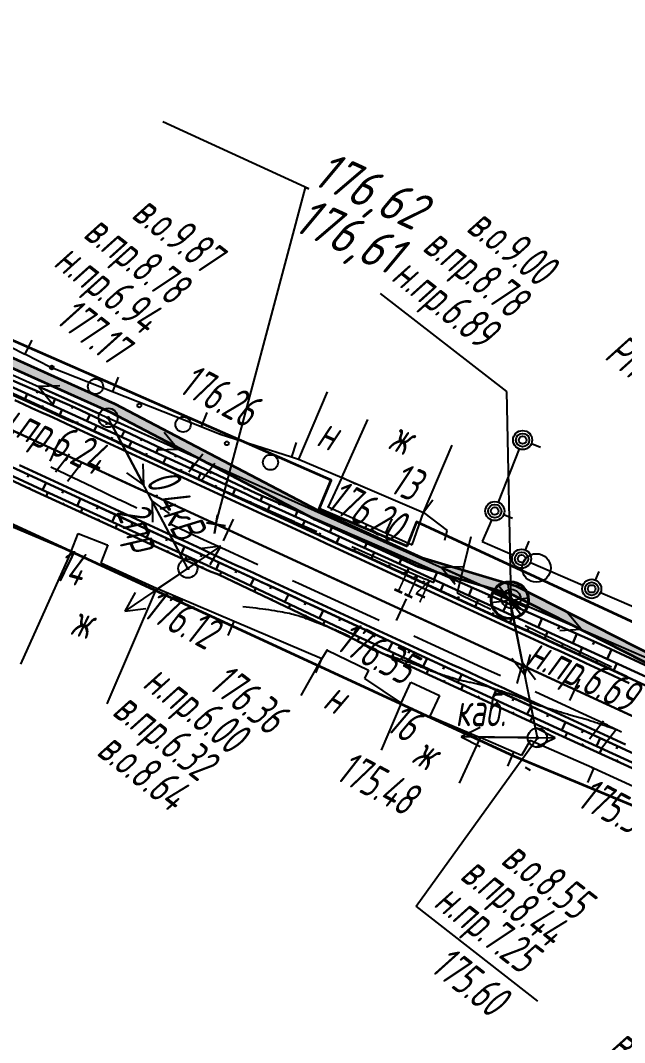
# Model space of a CAD drawing. Header units: millimetres. Extents: x -1799 to 6962, y -1020 to 4121.
# Drawn here: x 6010.7 to 6074, y 260.8 to 368 of the extents above; entities that cross this region are included whole.
import ezdxf
from ezdxf import colors
from ezdxf.entities.mleader import LeaderData, LeaderLine
from ezdxf.math import Vec2, Vec3

# ---------------------------------------------------------------- set-up
doc = ezdxf.new("R2010")
doc.units = ezdxf.units.MM
for name, pattern in [('CONTI', [0]), ('DASHED', [0.75, 0.5, -0.25]), ('STROT', [1.7, 0.5, -1.2])]:
    doc.linetypes.add(name, pattern=pattern)
for name, color, linetype, lineweight in [('10', 1, 'Continuous', 35), ('КОПИЯ_ОСЬ_13_ОТКОСЫ', 7, 'Continuous', 30), ('КОПИЯ_ОСЬ_ГРАНИЦЫ_ПОЛОС', 7, 'Continuous', 30), ('ОСЬ_ВЕРХ_ПОКРЫТИЯ_ГРАНИЦЫ_ПОЛОС', 7, 'Continuous', 30), ('ОСЬ_ВЕРХ_ПОКРЫТИЯ_ОСЬ', 1, 'Continuous', 30), ('Ось_примыкания', 1, 'Continuous', 35), ('Отметки', 5, 'Continuous', 30), ('Тротуар', 40, 'Continuous', 35)]:
    doc.layers.add(name, color=color, linetype=linetype, lineweight=lineweight)
for name, color, linetype in [('GOR_BDEFAULT', 212, 'CONTI'), ('NAD_MDEFAULT', 7, 'CONTI'), ('PI_OTDEFAULT', 172, 'CONTI'), ('PI_TTDEFAULT', 5, 'CONTI'), ('SIT_LDEFAULT', 7, 'CONTI'), ('USLZNDEFAULT', 7, 'CONTI'), ('ZAPSKDEFAULT', 7, 'CONTI'), ('КОПИЯ_ОСЬ_ТАНГЕНСЫ', 1, 'Continuous'), ('ОСЬ_ВЕРХ_ПОКРЫТИЯ_ПИКЕТЫ', 1, 'Continuous'), ('ОСЬ_ВЕРХ_ПОКРЫТИЯ_ТАНГЕНСЫ', 1, 'Continuous'), ('разметка', 7, 'Continuous')]:
    doc.layers.add(name, color=color, linetype=linetype)
doc.styles.add('eskd', font='spds.shx', dxfattribs={"width": 1.2, "oblique": 15})
doc.styles.get("Standard").update_dxf_attribs({"font": 'arial.ttf'})
doc.styles.add('ГОСТ', font='', dxfattribs={"oblique": 15, "height": 4})
doc.styles.get('ГОСТ').set_extended_font_data('GOST type A')

# ---------------------------------------------------------------- blocks, each defined once
blk = doc.blocks.new('BL_2011')
at = {"color": 0}
for p, q in [((0, 0), (0, 2.4)), ((1.6, 0), (1.6, 2.4))]:
    blk.add_line(p, q, dxfattribs=at)
blk = doc.blocks.new('BL_26')
at = {"color": 0}
for radius in [1, 0.1]:
    blk.add_circle((0, 0), radius, dxfattribs=at)
blk = doc.blocks.new('BL_6')
at = {"color": 0}
for p, q in [((-1.4, 1.4), (1.4, -1.4)), ((-1.4, -1.4), (1.4, 1.4)), ((-2, 0), (2, 0)), ((-1.94, 0.5), (1.94, -0.5)), ((-1.94, -0.5), (1.94, 0.5))]:
    blk.add_line(p, q, dxfattribs=at)
for radius in [2, 1.9]:
    blk.add_circle((0, 0), radius, dxfattribs=at)
blk = doc.blocks.new('_None')
blk = doc.blocks.new('Крест')
at = {"layer": 'Отметки'}
for points in [[(-1, 0), (1, 0)], [(0, 1), (0, -1)]]:
    blk.add_lwpolyline(points, dxfattribs=at)

msp = doc.modelspace()

# ---------------------------------------------------------------- hatches: boundary and pattern name
at = {"layer": 'Тротуар', "lineweight": 30, "ltscale": 7}
msp.add_hatch(color=256, dxfattribs=at).paths.add_polyline_path([(6126.93, 278.03), (6128.44, 277.16), (6164.58, 261.24), (6199.39, 245.62), (6226.97, 230.84), (6234.07, 227.17), (6244.62, 221.45), (6251.57, 217.48), (6258.38, 213.28), (6265.07, 209.03), (6265.61, 209.87), (6258.91, 214.13), (6252.08, 218.34), (6245.11, 222.33), (6234.54, 228.05), (6227.43, 231.73), (6199.83, 246.52), (6164.99, 262.16), (6128.89, 278.06), (6116.33, 285.28), (6112.6, 286.99), (6104.1, 289.89), (6095.38, 292.11), (6094.03, 292.72), (6062.64, 308.7), (6052.76, 311.67), (6041.92, 316.6), (6020.57, 327.79), (5984.47, 344.04), (5959.44, 357.04), (5935.19, 366.88), (5892.2, 387.18), (5867.01, 398.47), (5831.4, 414.86), (5813.14, 422.32), (5796.74, 430.05), (5796.21, 429.2), (5812.75, 421.4), (5831, 413.94), (5859.27, 400.94), (5860.18, 400.52), (5866.6, 397.56), (5891.79, 386.27), (5934.79, 365.97), (5959.02, 356.13), (5984.04, 343.14), (6020.13, 326.89), (6041.48, 315.7), (6052.4, 310.73), (6062.26, 307.76), (6093.58, 291.83), (6095.05, 291.17), (6103.85, 288.92), (6112.23, 286.06), (6115.87, 284.39), (6121.96, 280.89), (6122.83, 280.39)])

# ---------------------------------------------------------------- linework, layer by layer
at = {"layer": '10'}
for points in [[(5786.74, 494.34), (5773.31, 448.93), (5770.46, 448.84), (5765.8, 429.63), (5881.92, 375.14), (5882.53, 376.34), (5928.45, 353.52), (5932.49, 351.51), (5960.74, 337.48), (5984.33, 327.54), (6003.88, 317.88), (6062.47, 290.82), (6094.52, 277.49), (6108.04, 270.76), (6136.07, 258.6), (6190.03, 235.2), (6188.73, 232.34), (6197.67, 228.19), (6198.35, 229.81), (6243.16, 208.23)], [(6235.36, 230.3), (6147.93, 271.03), (6052.21, 315.41), (6051.2, 312.85), (6042.01, 316.77), (6043.26, 319.76), (5995.91, 340.54), (5925.66, 374.33), (5896.87, 386.95), (5894.01, 388.01), (5868.48, 398.59), (5869.48, 400.59), (5830.78, 418.89), (5830.03, 416.85), (5785.34, 439.04), (5802.25, 489.52)]]:
    msp.add_lwpolyline(points, dxfattribs=at)
at = {"layer": 'GOR_BDEFAULT', "color": 212, "elevation": 176, "flags": 128}
msp.add_lwpolyline([(6073.33, 293.54), (6073.29, 293.56), (6073.23, 293.57), (6073.17, 293.59), (6073.11, 293.62), (6073.03, 293.64), (6072.96, 293.67), (6072.87, 293.7), (6072.79, 293.73), (6072.69, 293.76), (6072.59, 293.79), (6072.49, 293.83), (6072.38, 293.87), (6072.26, 293.91), (6072.14, 293.95), (6072.02, 293.99), (6071.89, 294.03), (6071.76, 294.08), (6071.62, 294.12), (6071.48, 294.17), (6071.34, 294.22), (6071.2, 294.27), (6071.06, 294.31), (6070.91, 294.36), (6070.78, 294.41), (6070.64, 294.45), (6070.5, 294.5), (6070.38, 294.54), (6070.25, 294.58), (6070.13, 294.62), (6070.02, 294.65), (6068.68, 295.03), (6068.57, 295.06), (6068.45, 295.09), (6068.33, 295.13), (6068.2, 295.17), (6068.06, 295.21), (6067.93, 295.25), (6067.78, 295.29), (6067.64, 295.33), (6067.49, 295.38), (6067.35, 295.42), (6067.2, 295.47), (6067.05, 295.51), (6066.9, 295.56), (6066.75, 295.61), (6066.6, 295.65), (6066.45, 295.7), (6066.31, 295.74), (6066.16, 295.78), (6066.03, 295.83), (6065.89, 295.87), (6065.76, 295.91), (6065.63, 295.95), (6065.51, 295.98), (6065.39, 296.02), (6065.28, 296.05), (6065.18, 296.08), (6065.08, 296.11), (6064.98, 296.14), (6064.9, 296.17), (6064.82, 296.19), (6064.2, 296.41), (6064.16, 296.43), (6064.12, 296.46), (6064.07, 296.48), (6064.02, 296.51), (6063.97, 296.54), (6063.91, 296.57), (6063.85, 296.6), (6063.79, 296.63), (6063.72, 296.67), (6063.64, 296.71), (6063.56, 296.74), (6063.48, 296.78), (6063.38, 296.82), (6063.29, 296.87), (6063.18, 296.91), (6063.07, 296.95), (6062.96, 297), (6062.84, 297.04), (6062.71, 297.09), (6062.58, 297.14), (6062.45, 297.18), (6062.31, 297.23), (6062.17, 297.28), (6062.03, 297.33), (6061.89, 297.38), (6061.74, 297.42), (6061.59, 297.47), (6061.45, 297.52), (6061.3, 297.57), (6061.15, 297.62), (6061.01, 297.67), (6060.86, 297.72), (6060.72, 297.76), (6060.57, 297.81), (6060.43, 297.86), (6060.29, 297.9), (6060.14, 297.95), (6060, 297.99), (6059.86, 298.03), (6059.72, 298.08), (6059.58, 298.12), (6059.44, 298.16), (6059.3, 298.2), (6059.16, 298.24), (6059.02, 298.27), (6058.88, 298.31), (6058.74, 298.34), (6058.6, 298.38), (6058.46, 298.41), (6058.32, 298.44), (6058.18, 298.47), (6058.05, 298.5), (6057.91, 298.53), (6057.78, 298.56), (6057.64, 298.59), (6057.51, 298.62), (6057.39, 298.65), (6057.26, 298.67), (6057.14, 298.7), (6057.02, 298.73), (6056.9, 298.76), (6056.79, 298.79), (6056.68, 298.82), (6056.57, 298.84), (6056.46, 298.87), (6056.36, 298.9), (6056.26, 298.93), (6056.16, 298.96), (6056.06, 298.99), (6055.96, 299.02), (6055.87, 299.05), (6055.78, 299.07), (6055.69, 299.1), (6055.6, 299.13), (6055.51, 299.16), (6055.42, 299.19), (6055.33, 299.21), (6055.24, 299.24), (6055.16, 299.27), (6055.07, 299.29), (6054.99, 299.32), (6054.9, 299.35), (6054.81, 299.38), (6054.72, 299.41), (6054.63, 299.44), (6054.54, 299.47), (6054.45, 299.5), (6054.36, 299.53), (6054.26, 299.57), (6054.17, 299.6), (6054.07, 299.64), (6053.96, 299.68), (6053.86, 299.71), (6053.76, 299.75), (6053.65, 299.8), (6053.55, 299.84), (6053.44, 299.88), (6053.33, 299.92), (6053.23, 299.96), (6053.12, 300), (6053.01, 300.05), (6052.91, 300.09), (6052.81, 300.13), (6052.71, 300.17), (6052.61, 300.21), (6052.51, 300.25), (6052.42, 300.28), (6052.32, 300.32), (6052.23, 300.36), (6052.14, 300.39), (6052.04, 300.43), (6051.95, 300.46), (6051.85, 300.5), (6051.75, 300.53), (6051.65, 300.57), (6051.54, 300.61), (6051.44, 300.65), (6051.32, 300.69), (6051.2, 300.73), (6051.08, 300.77), (6050.95, 300.82), (6050.81, 300.86), (6050.67, 300.91), (6050.53, 300.96), (6050.38, 301.01), (6050.23, 301.05), (6050.07, 301.1), (6049.92, 301.16), (6049.77, 301.21), (6049.61, 301.26), (6049.46, 301.31), (6049.31, 301.36), (6049.17, 301.4), (6049.03, 301.45), (6048.89, 301.5), (6048.76, 301.54), (6048.63, 301.59), (6048.5, 301.63), (6048.38, 301.68), (6048.27, 301.72), (6048.15, 301.76), (6048.04, 301.81), (6047.92, 301.86), (6047.81, 301.9), (6047.7, 301.95), (6047.59, 302.01), (6047.47, 302.06), (6047.35, 302.12), (6047.23, 302.18), (6047.11, 302.25), (6046.98, 302.32), (6046.85, 302.39), (6046.72, 302.47), (6046.58, 302.55), (6046.45, 302.63), (6046.31, 302.71), (6046.16, 302.79), (6046.02, 302.88), (6045.88, 302.96), (6045.74, 303.05), (6045.59, 303.13), (6045.45, 303.21), (6045.31, 303.29), (6045.18, 303.37), (6045.04, 303.44), (6044.91, 303.51), (6044.77, 303.58), (6044.64, 303.64), (6044.52, 303.71), (6044.39, 303.76), (6044.27, 303.82), (6044.15, 303.87), (6044.03, 303.93), (6043.91, 303.97), (6043.79, 304.02), (6043.68, 304.07), (6043.56, 304.12), (6043.45, 304.16), (6043.34, 304.21), (6043.22, 304.25), (6043.11, 304.29), (6043, 304.34), (6042.89, 304.38), (6042.78, 304.42), (6042.67, 304.46), (6042.57, 304.5), (6042.47, 304.55), (6042.36, 304.58), (6042.27, 304.62), (6042.17, 304.66), (6042.08, 304.69), (6041.99, 304.73), (6041.91, 304.76), (6041.83, 304.79), (6041.76, 304.82), (6040.83, 305.18), (6040.75, 305.21), (6040.66, 305.24), (6040.56, 305.28), (6040.46, 305.32), (6040.35, 305.36), (6040.23, 305.4), (6040.1, 305.44), (6039.97, 305.48), (6039.82, 305.53), (6039.66, 305.57), (6039.49, 305.62), (6039.3, 305.67), (6039.1, 305.72), (6038.89, 305.77), (6038.67, 305.82), (6038.43, 305.86), (6038.18, 305.91), (6037.91, 305.96), (6037.64, 306.01), (6037.35, 306.06), (6037.05, 306.11), (6036.74, 306.16), (6036.42, 306.2), (6036.09, 306.25), (6035.76, 306.29), (6035.42, 306.34), (6035.07, 306.38), (6034.72, 306.42), (6034.36, 306.46), (6034, 306.5)], dxfattribs=at)
at = {"layer": 'PI_TTDEFAULT', "color": 5}
for p in [(6013.89, 331.63, 177.08), (6031.64, 324.59, 176.53), (6042.94, 316.98, 176.29), (6025.07, 308.37, 176.12), (6042.84, 301.92, 175.65), (6042.31, 301.02, 175.49), (6050.56, 296.27, 175.48), (6070.61, 289.63, 175.34)]:
    msp.add_point(p, dxfattribs=at)
at = {"layer": 'SIT_LDEFAULT', "color": 7}
for p, q in [((5983.74, 342.49), (6019.88, 326.32)), ((6061.68, 329.08), (6048.43, 339.37)), ((6002.23, 337.51), (6011.16, 333)), ((6011.88, 334.44), (6011.16, 333.01)), ((6011.16, 333.01), (6013.89, 331.63)), ((6013.89, 331.63), (6020.35, 329.07)), ((6020.94, 330.56), (6020.35, 329.07)), ((6014.81, 329.68), (6012.58, 329.59)), ((6018.97, 326.73), (6012.58, 329.59)), ((6012.58, 329.59), (6013.99, 327.86)), ((6009.68, 328.79), (6012.51, 327.52)), ((6020.35, 329.07), (6029.64, 325.39)), ((6042.85, 329.02), (6039.85, 321.98)), ((6062.14, 307.32), (6061.68, 329.08)), ((6012.51, 327.52), (6015.31, 326.25)), ((6015.31, 326.25), (6016.21, 325.84)), ((6019.88, 326.32), (6062.14, 307.32)), ((6028.24, 310.52), (6019.88, 326.32)), ((6030.23, 326.87), (6029.64, 325.39)), ((6044.39, 320.04), (6047.1, 326.12)), ((6020.35, 325.44), (6023.62, 319.25)), ((6020.79, 325.91), (6027.18, 323.04)), ((6029.64, 325.39), (6031.64, 324.6)), ((6019.86, 324.2), (6020.94, 323.71)), ((6027.18, 323.04), (6025.76, 324.77)), ((6031.64, 324.59), (6039.12, 322.21)), ((6020.94, 323.7), (6023.76, 322.42)), ((6024.94, 322.95), (6027.18, 323.04)), ((6039.6, 323.73), (6039.12, 322.21)), ((6052.95, 316.39), (6055.95, 323.43)), ((6062.99, 323.05), (6060.8, 317.46)), ((6064.28, 323.62), (6065.21, 323.25)), ((6023.76, 322.42), (6026.59, 321.15)), ((6039.12, 322.21), (6039.85, 321.98)), ((6039.86, 321.97), (6044.39, 320.04)), ((6013.87, 321.16), (6015.49, 320.39)), ((6023.62, 319.25), (6023.57, 321.48)), ((6026.59, 321.15), (6028.98, 320.07)), ((6015.49, 320.4), (6018.27, 319.06)), ((6021.8, 320.55), (6023.62, 319.25)), ((6044.39, 320.04), (6042.94, 316.98)), ((6044.39, 320.04), (6052.95, 316.39)), ((6045.84, 319.35), (6044.39, 320.04)), ((6018.27, 319.06), (6021.07, 317.72)), ((6021.07, 317.73), (6022.89, 316.86)), ((6027.77, 311.4), (6024.5, 317.59)), ((6024.5, 317.59), (6024.55, 315.36)), ((6026.32, 316.29), (6024.5, 317.59)), ((6032.62, 318.43), (6035.52, 317.14)), ((6053.92, 317.66), (6052.95, 316.39)), ((6035.52, 317.15), (6039.44, 315.42)), ((6042.94, 316.98), (6048.97, 314.26)), ((6051.77, 313), (6052.95, 316.39)), ((6052.95, 316.39), (6055.43, 314.49)), ((6007.1, 316.06), (6016, 312.29)), ((6039.44, 315.41), (6041.77, 314.39)), ((6049.62, 315.72), (6048.97, 314.26)), ((6060.07, 315.6), (6059.87, 315.1)), ((6061.36, 316.17), (6062.29, 315.8)), ((6016, 312.29), (6016.73, 314.18)), ((6016.73, 314.18), (6019.79, 313)), ((6026.51, 315.14), (6026.69, 315.05)), ((6026.69, 315.05), (6029.49, 313.73)), ((6048.97, 314.26), (6051.77, 313)), ((6055.18, 313.48), (6055.44, 314.49)), ((6059.87, 315.1), (6059.09, 313.32)), ((6029.49, 313.73), (6032.56, 312.31)), ((6057.93, 313.83), (6056.47, 307.94)), ((6059.09, 313.32), (6062.33, 311.93)), ((6063.64, 312.45), (6064.03, 313.37)), ((6016, 312.29), (6010.71, 300.46)), ((6019.85, 312.98), (6019.12, 311.09)), ((6019.79, 313), (6019.85, 312.98)), ((6025.9, 308.93), (6031.69, 312.86)), ((6031.69, 312.86), (6029.47, 312.57)), ((6030.6, 310.91), (6031.69, 312.86)), ((6032.56, 312.31), (6035.57, 310.92)), ((6045.44, 312.8), (6047.54, 311.88)), ((6019.12, 311.09), (6024.94, 308.43)), ((6047.54, 311.87), (6050.87, 310.41)), ((6064.16, 311.13), (6069.67, 308.76)), ((6027.41, 309.96), (6021.62, 306.03)), ((6025.07, 308.37), (6028.24, 310.52)), ((6050.87, 310.41), (6053.18, 309.4)), ((6057.08, 310.69), (6054.84, 310.6)), ((6061.23, 307.73), (6054.84, 310.6)), ((6054.84, 310.6), (6056.26, 308.87)), ((6070.98, 309.28), (6071.38, 310.2)), ((6039.21, 309.25), (6039.84, 308.96)), ((6039.84, 308.96), (6043.67, 307.21)), ((6053.18, 309.41), (6054.04, 309.03)), ((6054.04, 309.02), (6054.19, 309.6)), ((6024.94, 308.43), (6019.75, 296.3)), ((6022.71, 307.98), (6021.62, 306.03)), ((6033.11, 304.94), (6025.07, 308.37)), ((6056.47, 307.94), (6057.15, 307.61)), ((6071.51, 307.97), (6076.46, 305.84)), ((6043.67, 307.21), (6047.39, 305.51)), ((6057.15, 307.61), (6059, 306.72)), ((6059, 306.73), (6060.02, 306.24)), ((6064.89, 292.75), (6062.01, 307.19)), ((6062.14, 307.32), (6094.3, 293.35)), ((6063.06, 306.92), (6069.48, 304.13)), ((6021.62, 306.03), (6023.84, 306.32)), ((6062.21, 306.21), (6063.57, 299.34)), ((6069.48, 304.13), (6068.04, 305.85)), ((6032.48, 303.47), (6033.11, 304.94)), ((6042.31, 301.02), (6033.11, 304.94)), ((6047.39, 305.52), (6048.3, 305.1)), ((6063.63, 304.51), (6064.9, 303.9)), ((6064.9, 303.89), (6068.33, 302.26)), ((6067.24, 304.01), (6069.48, 304.13)), ((6051.94, 303.43), (6053.76, 302.59)), ((6053.76, 302.59), (6056.41, 301.38)), ((6042.31, 301.02), (6042.84, 301.92)), ((6042.84, 301.92), (6047.17, 299.84)), ((6056.41, 301.38), (6059.06, 300.17)), ((6063.57, 299.34), (6064.16, 301.5)), ((6068.33, 302.26), (6071.65, 300.67)), ((6040.11, 297.19), (6042.31, 301.02)), ((6041.68, 299.55), (6042.31, 301.02)), ((6062.2, 301.11), (6063.57, 299.34)), ((6063.33, 300.6), (6062.74, 298.44)), ((6064.69, 293.73), (6063.33, 300.6)), ((6064.7, 298.83), (6063.33, 300.6)), ((6071.65, 300.67), (6072.65, 300.2)), ((6047.17, 299.84), (6046.75, 298.98)), ((6059.06, 300.17), (6061.03, 299.27)), ((6046.75, 298.98), (6050.62, 296.39)), ((6050.62, 296.39), (6051.64, 298.58)), ((6051.64, 298.58), (6054.62, 297.19)), ((6054.62, 297.19), (6053.6, 295)), ((6064.66, 297.6), (6067.01, 296.52)), ((6050.62, 296.39), (6048.52, 291.43)), ((6067.01, 296.53), (6069.65, 295.31)), ((6053.6, 295), (6058.9, 292.76)), ((6069.65, 295.31), (6072.26, 294.09)), ((6058.9, 293.83), (6056.89, 292.85)), ((6072.26, 294.08), (6073.73, 293.38)), ((6052.19, 275.07), (6064.89, 292.75)), ((6058.9, 292.76), (6056.71, 287.99)), ((6063.89, 292.76), (6056.89, 292.85)), ((6056.89, 292.85), (6058.88, 291.83)), ((6058.75, 292.83), (6064.89, 292.75)), ((6062.42, 291.25), (6058.9, 292.77)), ((6059.75, 292.82), (6066.75, 292.73)), ((6064.74, 291.75), (6066.75, 292.73)), ((6066.75, 292.73), (6064.76, 293.75)), ((6064.14, 292.46), (6063.23, 290.9)), ((6070.61, 289.63), (6064.14, 292.45)), ((6061.79, 289.78), (6062.42, 291.25)), ((6063.23, 290.89), (6062.42, 291.24)), ((6064.17, 289.31), (6063.65, 289.62)), ((6070.17, 288.07), (6070.83, 289.53)), ((6070.83, 289.53), (6070.61, 289.63)), ((6079.92, 285.35), (6070.83, 289.53)), ((6064.93, 265.1), (6052.19, 275.07))]:
    msp.add_line(p, q, dxfattribs=at)
for centre, radius in [((6013.98, 331.59), 0.2), ((6018.56, 329.6), 0.8), ((6023.15, 327.61), 0.2), ((6027.74, 325.62), 0.8), ((6063.35, 323.98), 1), ((6032.33, 323.63), 0.2), ((6063.35, 323.98), 0.7), ((6063.35, 323.98), 0.4), ((6036.91, 321.64), 0.8), ((6060.43, 316.53), 1), ((6060.43, 316.53), 0.7), ((6060.43, 316.53), 0.4), ((6063.24, 311.53), 1), ((6063.24, 311.53), 0.7), ((6064.79, 310.56), 1.5), ((6063.24, 311.53), 0.4), ((6070.59, 308.37), 1), ((6070.59, 308.37), 0.7), ((6070.59, 308.37), 0.4)]:
    msp.add_circle(centre, radius, dxfattribs=at)
at = {"layer": 'КОПИЯ_ОСЬ_13_ОТКОСЫ'}
for points in [[(5842.77, 405.88), (6107.47, 283.83), (6119.58, 278.3), (6131.72, 272.82), (6177.88, 252.15), (6186.5, 248.32), (6190.85, 246.37), (6194.33, 244.81), (6202.16, 241.25), (6208.23, 238.43), (6213.42, 235.98), (6216.72, 234.38), (6220.02, 232.77)], [(5839.83, 399.52), (6104.55, 277.47), (6116.69, 271.93), (6128.86, 266.43), (6175.02, 245.76), (6183.6, 241.88), (6187.93, 239.91), (6196.56, 235.94), (6203.43, 232.72), (6208.56, 230.26), (6213.61, 227.8), (6216.81, 226.21), (6220.01, 224.6)], [(5997.85, 334.95), (6016.08, 326.71), (6034.25, 318.36), (6035.16, 317.93), (6049.27, 311.52), (6088.81, 293.39), (6106.97, 285.02), (6116.01, 280.77), (6125.06, 276.55), (6131.2, 273.98), (6143.51, 268.85), (6144.88, 268.24), (6161.48, 260.04), (6178.13, 252.7), (6186.74, 248.87), (6191.1, 246.92), (6197.2, 244.17), (6203.28, 241.4), (6209.36, 238.58), (6214.55, 236.11), (6216.28, 235.28), (6219.49, 233.72)], [(5997.85, 334.95), (6016.08, 326.71), (6034.25, 318.36), (6035.16, 317.93), (6049.27, 311.52), (6088.81, 293.39), (6106.97, 285.02), (6116.01, 280.77), (6125.06, 276.55), (6131.2, 273.98), (6143.51, 268.85), (6144.88, 268.24), (6161.48, 260.04), (6178.13, 252.7), (6186.74, 248.87), (6191.1, 246.92), (6197.2, 244.17), (6203.28, 241.4), (6209.36, 238.58), (6214.55, 236.11), (6216.28, 235.28), (6219.49, 233.72)], [(5998.03, 335.34), (6016.4, 327.41), (6035.38, 318.41), (6049.6, 312.25), (6052.8, 310.82), (6071.1, 302.75), (6089.14, 294.35), (6097.33, 290.37), (6107.35, 285.84), (6116.32, 281.44), (6125.3, 277.08), (6131.51, 274.67), (6143.97, 269.89)], [(6011.14, 328.25), (6011.4, 328.82)], [(6012.5, 329.1), (6012.42, 328.89)], [(6014.34, 328.3), (6014.05, 327.63)], [(5994.2, 327.03), (6012.32, 318.56), (6030.51, 310.24), (6031.44, 309.86), (6045.43, 303.19), (6048.57, 301.64), (6066.72, 293.25), (6084.92, 284.96), (6093.09, 281.18), (6102.84, 276.03), (6111.97, 271.91), (6121.11, 267.81), (6127.26, 265.21), (6139.56, 260.03), (6140.91, 259.37)], [(5994.37, 327.39), (6012.5, 318.96), (6030.69, 310.64), (6031.61, 310.23), (6045.61, 303.59), (6066.96, 293.77), (6085.15, 285.45), (6093.32, 281.67), (6103.18, 276.78), (6112.33, 272.71), (6121.5, 268.67), (6127.6, 265.95), (6139.79, 260.56), (6141.16, 259.93), (6158.06, 252.4), (6174.67, 244.97), (6182.38, 241.48), (6186.7, 239.51), (6194.47, 235.94), (6202.14, 232.2), (6207.23, 229.67), (6212.29, 227.11), (6215.45, 225.55), (6218.6, 223.97)], [(5994.37, 327.39), (6012.5, 318.96), (6030.69, 310.64), (6031.61, 310.23), (6045.61, 303.59), (6066.96, 293.77), (6085.15, 285.45), (6093.32, 281.67), (6103.18, 276.78), (6112.33, 272.71), (6121.5, 268.67), (6127.6, 265.95), (6139.8, 260.56), (6141.16, 259.93), (6158.06, 252.4), (6174.67, 244.97), (6182.38, 241.48), (6186.7, 239.51), (6194.47, 235.94), (6202.14, 232.2), (6207.23, 229.67), (6212.29, 227.11), (6215.45, 225.55), (6218.6, 223.97)], [(6012.95, 327.41), (6013.04, 327.6)], [(6014.77, 326.57), (6015.05, 327.17)], [(6016.18, 327.51), (6016.08, 327.29)], [(6017.99, 326.66), (6017.66, 325.98)], [(6016.59, 325.74), (6016.68, 325.94)], [(6018.4, 324.9), (6018.69, 325.51)], [(6019.79, 325.81), (6019.69, 325.58)], [(6021.6, 324.95), (6021.3, 324.31)], [(6020.22, 324.06), (6020.31, 324.27)], [(6022.04, 323.22), (6022.32, 323.84)], [(6023.41, 324.09), (6023.31, 323.88)], [(6025.21, 323.23), (6024.93, 322.64)], [(6023.85, 322.39), (6023.95, 322.59)], [(6025.67, 321.55), (6025.96, 322.17)], [(6027.02, 322.38), (6026.93, 322.18)], [(6027.48, 320.71), (6027.58, 320.92)], [(6028.83, 321.52), (6028.57, 320.97)], [(6030.64, 320.66), (6030.55, 320.48)], [(6011.56, 320.35), (6011.44, 320.09)], [(6029.3, 319.87), (6029.59, 320.5)], [(6032.44, 319.8), (6032.2, 319.3)], [(6011.57, 318.91), (6011.63, 319.04)], [(6013.37, 319.51), (6013.01, 318.73)], [(6013.38, 318.07), (6013.57, 318.47)], [(6015.19, 318.67), (6015.07, 318.41)], [(6031.12, 319.04), (6031.21, 319.25)], [(6032.93, 318.2), (6033.22, 318.83)], [(6034.25, 318.95), (6034.17, 318.78)], [(6017, 317.84), (6016.65, 317.06)], [(6034.75, 317.36), (6034.85, 317.57)], [(6036.07, 318.11), (6035.85, 317.62)], [(6015.2, 317.24), (6015.26, 317.37)], [(6017.02, 316.41), (6017.2, 316.81)], [(6018.82, 317), (6018.7, 316.74)], [(6036.57, 316.53), (6036.86, 317.16)], [(6037.9, 317.32), (6037.83, 317.15)], [(6039.74, 316.52), (6039.49, 315.96)], [(6018.84, 315.58), (6018.9, 315.71)], [(6020.64, 316.16), (6020.29, 315.4)], [(6022.45, 315.32), (6022.34, 315.07)], [(6038.38, 315.69), (6038.48, 315.9)], [(6040.2, 314.85), (6040.5, 315.51)], [(6041.57, 315.73), (6041.49, 315.54)], [(6020.66, 314.75), (6020.84, 315.14)], [(6024.27, 314.49), (6023.92, 313.73)], [(6042.01, 314.01), (6042.12, 314.23)], [(6043.41, 314.93), (6043.14, 314.31)], [(6022.48, 313.91), (6022.54, 314.05)], [(6024.3, 313.08), (6024.48, 313.48)], [(6026.09, 313.65), (6025.97, 313.4)], [(6043.83, 313.18), (6044.14, 313.85)], [(6045.24, 314.14), (6045.15, 313.93)], [(6047.08, 313.34), (6046.78, 312.65)], [(6026.11, 312.25), (6026.18, 312.38)], [(6027.9, 312.81), (6027.56, 312.07)], [(6045.65, 312.34), (6045.75, 312.56)], [(6047.46, 311.5), (6047.78, 312.2)], [(6048.91, 312.55), (6048.81, 312.32)], [(6027.93, 311.42), (6028.12, 311.82)], [(6029.72, 311.97), (6029.6, 311.73)], [(6031.53, 311.14), (6031.2, 310.41)], [(6050.74, 311.74), (6050.41, 311)], [(6029.75, 310.59), (6029.81, 310.72)], [(6031.59, 309.79), (6031.76, 310.16)], [(6033.35, 310.3), (6033.24, 310.06)], [(6049.28, 310.66), (6049.39, 310.9)], [(6051.1, 309.83), (6051.42, 310.53)], [(6052.57, 310.93), (6052.46, 310.68)], [(6054.4, 310.12), (6054.05, 309.33)], [(6033.39, 308.93), (6033.45, 309.05)], [(6035.17, 309.46), (6034.82, 308.71)], [(6052.91, 308.99), (6053.02, 309.22)], [(6054.73, 308.15), (6055.06, 308.87)], [(6056.23, 309.31), (6056.11, 309.05)], [(6035.2, 308.07), (6035.38, 308.45)], [(6036.98, 308.62), (6036.87, 308.37)], [(6038.8, 307.79), (6038.43, 307)], [(6058.06, 308.5), (6057.69, 307.66)], [(6037, 307.21), (6037.06, 307.34)], [(6038.81, 306.35), (6038.99, 306.73)], [(6040.62, 306.95), (6040.49, 306.69)], [(6056.54, 307.31), (6056.65, 307.55)], [(6058.36, 306.48), (6058.69, 307.2)], [(6059.89, 307.7), (6059.77, 307.42)], [(6061.72, 306.89), (6061.32, 305.99)], [(6040.61, 305.49), (6040.68, 305.62)], [(6042.43, 306.11), (6042.05, 305.28)], [(6060.18, 305.64), (6060.29, 305.88)], [(6063.55, 306.08), (6063.42, 305.78)], [(6042.42, 304.63), (6042.61, 305.02)], [(6044.25, 305.28), (6044.12, 305)], [(6061.99, 304.8), (6062.33, 305.53)], [(6065.38, 305.28), (6064.96, 304.33)], [(6044.23, 303.77), (6044.29, 303.9)], [(6046.06, 304.44), (6045.66, 303.57)], [(6047.88, 303.6), (6047.75, 303.31)], [(6063.81, 303.96), (6063.92, 304.21)], [(6065.63, 303.13), (6065.97, 303.87)], [(6067.21, 304.47), (6067.07, 304.15)], [(6069.04, 303.66), (6068.6, 302.66)], [(6046.03, 302.9), (6046.23, 303.31)], [(6049.7, 302.76), (6049.3, 301.9)], [(6067.44, 302.29), (6067.56, 302.54)], [(6070.87, 302.85), (6070.72, 302.52)], [(6047.82, 302.01), (6047.89, 302.15)], [(6049.62, 301.15), (6049.85, 301.64)], [(6051.51, 301.93), (6051.38, 301.64)], [(6069.26, 301.45), (6069.6, 302.2)], [(6072.68, 302.01), (6072.21, 301)], [(6051.44, 300.31), (6051.52, 300.48)], [(6053.33, 301.09), (6052.93, 300.22)], [(6055.15, 300.25), (6055.01, 299.96)], [(6071.07, 300.61), (6071.19, 300.86)], [(6072.89, 299.78), (6073.24, 300.53)], [(6053.26, 299.47), (6053.48, 299.97)], [(6056.96, 299.41), (6056.57, 298.55)], [(6055.07, 298.64), (6055.15, 298.8)], [(6056.89, 297.8), (6057.12, 298.3)], [(6058.78, 298.58), (6058.65, 298.29)], [(6058.7, 296.96), (6058.78, 297.12)], [(6060.59, 297.74), (6060.2, 296.88)], [(6060.52, 296.12), (6060.75, 296.63)], [(6062.41, 296.9), (6062.28, 296.61)], [(6064.23, 296.06), (6063.83, 295.21)], [(6062.33, 295.28), (6062.41, 295.45)], [(6064.15, 294.44), (6064.39, 294.95)], [(6066.04, 295.23), (6065.91, 294.94)], [(6067.86, 294.39), (6067.47, 293.54)], [(6065.96, 293.6), (6066.04, 293.77)], [(6067.78, 292.77), (6068.02, 293.28)], [(6069.68, 293.55), (6069.54, 293.27)], [(6069.6, 291.94), (6069.68, 292.11)], [(6071.49, 292.71), (6071.1, 291.87)], [(6073.31, 291.88), (6073.18, 291.6)], [(6071.42, 291.11), (6071.65, 291.62)], [(6073.24, 290.28), (6073.32, 290.45)]]:
    msp.add_lwpolyline(points, dxfattribs=at)
at = {"layer": 'КОПИЯ_ОСЬ_ГРАНИЦЫ_ПОЛОС'}
for points in [[(6010.09, 328.18), (6011, 327.76), (6011.9, 327.34), (6012.81, 326.92), (6013.72, 326.51), (6014.63, 326.09), (6015.53, 325.67), (6016.44, 325.25), (6017.35, 324.83), (6018.26, 324.41), (6019.16, 324), (6020.07, 323.58), (6020.98, 323.16), (6021.89, 322.74), (6022.8, 322.32), (6023.7, 321.9), (6024.61, 321.48), (6025.52, 321.07), (6026.43, 320.65), (6027.33, 320.23), (6028.24, 319.81), (6029.15, 319.39), (6030.06, 318.97), (6030.96, 318.56), (6031.87, 318.14), (6032.78, 317.72), (6033.69, 317.3), (6034.6, 316.88), (6035.5, 316.46), (6036.41, 316.04), (6037.32, 315.63), (6038.23, 315.21), (6039.13, 314.79), (6040.04, 314.37), (6040.95, 313.95), (6041.86, 313.53), (6042.76, 313.11), (6043.67, 312.7), (6044.58, 312.28), (6045.49, 311.86), (6046.39, 311.44), (6047.3, 311.02), (6048.21, 310.6), (6049.12, 310.19), (6050.03, 309.77), (6050.93, 309.35), (6051.84, 308.93), (6052.75, 308.51), (6053.66, 308.09), (6054.56, 307.67), (6055.47, 307.26), (6056.38, 306.84), (6057.29, 306.42), (6058.19, 306), (6059.1, 305.58), (6060.01, 305.16), (6060.92, 304.75), (6061.83, 304.33), (6062.73, 303.91), (6063.64, 303.49), (6064.55, 303.07), (6065.46, 302.65), (6066.36, 302.23), (6067.27, 301.82), (6068.18, 301.4), (6069.09, 300.98), (6069.99, 300.56), (6070.9, 300.14), (6071.81, 299.72), (6072.72, 299.31), (6073.62, 298.89), (6074.53, 298.47)], [(6010.6, 321.34), (6011.51, 320.92), (6012.42, 320.5), (6013.33, 320.08), (6014.23, 319.66), (6015.14, 319.24), (6016.05, 318.83), (6016.96, 318.41), (6017.86, 317.99), (6018.77, 317.57), (6019.68, 317.15), (6020.59, 316.73), (6021.49, 316.31), (6022.4, 315.9), (6023.31, 315.48), (6024.22, 315.06), (6025.12, 314.64), (6026.03, 314.22), (6026.94, 313.8), (6027.85, 313.39), (6028.75, 312.97), (6029.66, 312.55), (6030.57, 312.13), (6031.48, 311.71), (6032.38, 311.29), (6033.29, 310.87), (6034.2, 310.46), (6035.11, 310.04), (6036.01, 309.62), (6036.92, 309.2), (6037.83, 308.78), (6038.74, 308.36), (6039.65, 307.95), (6040.55, 307.53), (6041.46, 307.11), (6042.37, 306.69), (6043.28, 306.27), (6044.18, 305.85), (6045.09, 305.44), (6046, 305.02), (6046.91, 304.6), (6047.81, 304.18), (6048.72, 303.76), (6049.63, 303.34), (6050.54, 302.92), (6051.44, 302.51), (6052.35, 302.09), (6053.26, 301.67), (6054.17, 301.25), (6055.07, 300.83), (6055.98, 300.41), (6056.89, 300), (6057.8, 299.58), (6058.7, 299.16), (6059.61, 298.74), (6060.52, 298.32), (6061.43, 297.9), (6062.33, 297.48), (6063.24, 297.07), (6064.15, 296.65), (6065.06, 296.23), (6065.96, 295.81), (6066.87, 295.39), (6067.78, 294.97), (6068.69, 294.56), (6069.6, 294.14), (6070.5, 293.72), (6071.41, 293.3), (6072.32, 292.88), (6073.23, 292.46), (6074.13, 292.05)]]:
    msp.add_lwpolyline(points, dxfattribs=at)
at = {"layer": 'КОПИЯ_ОСЬ_ТАНГЕНСЫ'}
msp.add_line((5829.08, 408.33), (6117.77, 275.23), dxfattribs=at)
at = {"layer": 'ОСЬ_ВЕРХ_ПОКРЫТИЯ_ГРАНИЦЫ_ПОЛОС'}
msp.add_lwpolyline([(6010.6, 320.79), (6011.5, 320.37), (6012.41, 319.95), (6013.32, 319.53), (6014.22, 319.12), (6015.13, 318.7), (6016.04, 318.28), (6016.94, 317.86), (6017.85, 317.44), (6018.76, 317.03), (6019.66, 316.61), (6020.57, 316.19), (6021.48, 315.77), (6022.38, 315.35), (6023.29, 314.94), (6024.2, 314.52), (6025.1, 314.1), (6026.01, 313.68), (6026.92, 313.26), (6027.82, 312.85), (6028.73, 312.43), (6029.64, 312.01), (6030.54, 311.59), (6031.45, 311.17), (6032.36, 310.76), (6033.26, 310.34), (6034.17, 309.92), (6035.08, 309.5), (6035.98, 309.08), (6036.89, 308.67), (6037.8, 308.25), (6038.7, 307.83), (6039.61, 307.41), (6040.52, 306.99), (6041.42, 306.58), (6042.33, 306.16), (6043.24, 305.74), (6044.14, 305.32), (6045.05, 304.9), (6045.96, 304.49), (6046.86, 304.07), (6047.77, 303.65), (6048.68, 303.23), (6049.58, 302.81), (6050.49, 302.4), (6051.4, 301.98), (6052.3, 301.56), (6053.21, 301.14), (6054.12, 300.72), (6055.02, 300.31), (6055.93, 299.89), (6056.84, 299.47), (6057.74, 299.05), (6058.65, 298.63), (6059.56, 298.22), (6060.46, 297.8), (6061.37, 297.38), (6062.27, 296.96), (6063.18, 296.54), (6064.09, 296.13), (6064.99, 295.71), (6065.9, 295.29), (6066.81, 294.87), (6067.71, 294.45), (6068.62, 294.04), (6069.53, 293.62), (6070.43, 293.2), (6071.34, 292.78), (6072.25, 292.36), (6073.15, 291.95), (6074.06, 291.53)], dxfattribs=at)
at = {"layer": 'ОСЬ_ВЕРХ_ПОКРЫТИЯ_ОСЬ'}
msp.add_lwpolyline([(5843.83, 401.53), (6102.79, 282.14), (6102.79, 282.14, 0.00275), (6132.83, 268.49), (6132.83, 268.49), (6176.42, 248.97), (6176.42, 248.97), (6185.44, 244.92), (6189.95, 242.89), (6193.55, 241.25), (6196.25, 240.02), (6198.95, 238.78), (6201.64, 237.53), (6203.43, 236.7), (6205.22, 235.86), (6207.01, 235.01), (6208.8, 234.16), (6210.58, 233.31), (6212.37, 232.45), (6214.15, 231.59), (6215.92, 230.72), (6217.7, 229.85)], format="xyb", dxfattribs=at)
at = {"layer": 'ОСЬ_ВЕРХ_ПОКРЫТИЯ_ПИКЕТЫ'}
for p, q in [((6013.81, 321.78), (6014.86, 324.06)), ((6031.97, 313.41), (6033.02, 315.68)), ((6050.13, 305.04), (6051.18, 307.31)), ((6050.13, 305.04), (6051.18, 307.31)), ((6068.3, 296.66), (6069.34, 298.93))]:
    msp.add_line(p, q, dxfattribs=at)
at = {"layer": 'ОСЬ_ВЕРХ_ПОКРЫТИЯ_ТАНГЕНСЫ'}
msp.add_line((5829.08, 408.33), (6117.77, 275.23), dxfattribs=at)
at = {"layer": 'Ось_примыкания', "linetype": 'Continuous'}
msp.add_lwpolyline([(6074.27, 299.14), (6073.37, 299.56), (6072.46, 299.97), (6071.55, 300.39), (6070.65, 300.81), (6069.74, 301.23), (6068.83, 301.65), (6067.93, 302.06), (6067.02, 302.48), (6066.11, 302.9), (6065.21, 303.32), (6064.3, 303.74), (6063.39, 304.15), (6062.49, 304.57), (6061.58, 304.99), (6060.67, 305.41), (6059.77, 305.83), (6058.86, 306.24), (6057.95, 306.66), (6057.05, 307.08), (6056.14, 307.5), (6055.23, 307.92), (6054.33, 308.33), (6053.42, 308.75), (6052.51, 309.17), (6051.61, 309.59), (6050.7, 310.01), (6049.79, 310.42), (6048.89, 310.84), (6047.98, 311.26), (6047.07, 311.68), (6046.17, 312.1), (6045.26, 312.51), (6044.35, 312.93), (6043.45, 313.35), (6042.54, 313.77), (6041.63, 314.19), (6040.73, 314.6), (6039.82, 315.02), (6038.91, 315.44), (6038.01, 315.86), (6037.1, 316.28), (6036.19, 316.69), (6035.29, 317.11), (6034.38, 317.53), (6033.47, 317.95), (6032.57, 318.37), (6031.66, 318.78), (6030.75, 319.2), (6029.85, 319.62), (6028.94, 320.04), (6028.03, 320.46), (6027.13, 320.87), (6026.22, 321.29), (6025.31, 321.71), (6024.41, 322.13), (6023.5, 322.55), (6022.6, 322.96), (6021.69, 323.38), (6020.78, 323.8), (6019.88, 324.22), (6018.97, 324.64), (6018.06, 325.05), (6017.16, 325.47), (6016.25, 325.89), (6015.34, 326.31), (6014.44, 326.73), (6013.53, 327.14), (6012.62, 327.56), (6011.72, 327.98), (6010.81, 328.4), (6009.9, 328.82)], dxfattribs=at)
at = {"layer": 'разметка', "linetype": 'STROT', "lineweight": 30, "ltscale": 7}
msp.add_lwpolyline([(5922.68, 365.18), (5922.68, 365.18), (6059.42, 302.13)], dxfattribs=at)
at = {"layer": 'разметка', "linetype": 'DASHED', "lineweight": 30, "ltscale": 14}
msp.add_lwpolyline([(6104.83, 281.2), (6059.42, 302.13)], dxfattribs=at)
at = {"layer": 'Тротуар', "linetype": 'Continuous'}
for points in [[(5796.21, 429.2), (5796.21, 429.2), (5812.74, 421.4), (5831, 413.94), (5866.6, 397.56), (5891.79, 386.27), (5934.79, 365.97), (5959.02, 356.13), (5984.04, 343.14), (6020.13, 326.89), (6041.48, 315.7), (6052.4, 310.73), (6062.26, 307.76), (6093.58, 291.83)], [(5867.01, 398.47), (5892.2, 387.18), (5935.19, 366.88), (5959.44, 357.04), (5984.47, 344.04), (6020.57, 327.79), (6041.92, 316.6), (6052.76, 311.67), (6062.64, 308.7), (6093.99, 292.74), (6095.38, 292.11), (6104.1, 289.89), (6112.6, 286.99), (6116.33, 285.28), (6128.89, 278.06), (6128.89, 278.06), (6128.89, 278.06), (6128.89, 278.06), (6164.99, 262.16), (6199.83, 246.52), (6227.43, 231.73)]]:
    msp.add_lwpolyline(points, dxfattribs=at)

# ---------------------------------------------------------------- block references
at = {"layer": 'USLZNDEFAULT', "color": 7, "rotation": 322.0000000000001}
for name, p in [('BL_26', (6019.88, 326.32)), ('BL_26', (6028.24, 310.52)), ('BL_6', (6062.01, 307.19)), ('BL_26', (6062.14, 307.32)), ('BL_26', (6064.89, 292.75))]:
    msp.add_blockref(name, p, dxfattribs=at)
at = {"layer": 'ZAPSKDEFAULT', "color": 7, "rotation": 322.0000000000001}
for p in [(6014.35, 320.64), (6028.35, 320.64), (6070.35, 292.64)]:
    msp.add_blockref('BL_2011', p, dxfattribs=at)
at = {"layer": 'Отметки', "rotation": 260.7861031979047}
msp.add_blockref('Крест', (6031.19, 315.15), dxfattribs=at)

# ---------------------------------------------------------------- texts
at = {"layer": 'NAD_MDEFAULT', "color": 7, "style": 'eskd', "oblique": 10, "width": 0.8}
for s, rotation, p in [('в.о.9.87', 322, (6022.21, 347.37)), ('в.о.9.00', 322, (6057.32, 345.99)), ('в.пр.8.78', 322, (6017.15, 345.33)), ('в.пр.8.78', 322, (6052.72, 343.94)), ('н.пр.6.94', 322, (6014.05, 342.32)), ('н.пр.6.89', 322, (6049.45, 340.81)), (' Рп-23', 322, (6070.65, 333.46)), ('н.пр.6.24', 333.9352, (6007.86, 325.44)), ('н', 336.5228, (6041.6, 323.48)), ('ж', 336.5228, (6049.17, 323.11)), ('13', 336.5228, (6049.28, 318.54)), ('0.4кВ', 297, (6023.78, 319.71)), ('2пр', 293, (6020.66, 316.46)), ('14', 343.9518, (6014.17, 309.35)), ('ж', 343.9518, (6015.87, 303.6)), ('н.пр.6.69', 333.8769, (6063.59, 300.54)), ('н.пр.6.00', 322, (6023.38, 298.14)), ('н', 329.7247, (6042.28, 296)), ('в.пр.6.32', 322, (6020.18, 295.23)), ('16', 329.7247, (6048.91, 293.55)), ('в.о.8.64', 322, (6018.54, 291.05)), ('ж', 329.7247, (6051.64, 290.21)), ('в.о.8.55', 322, (6060.93, 279.64)), ('в.пр.8.44', 322, (6056.65, 278.01)), ('н.пр.7.25', 322, (6053.9, 275.14)), ('в.о.8.55', 322, (6072.34, 260))]:
    msp.add_text(s, height=3.5, rotation=rotation, dxfattribs=at).set_placement(p)
msp.add_text('каб.', height=3.5, dxfattribs=at).set_placement((6056.32, 293.96))
at = {"layer": 'PI_OTDEFAULT', "color": 172, "style": 'eskd', "oblique": 10, "width": 0.8}
for s, rotation, p in [('177.17', 322, (6014.28, 336.35)), ('176.26', 332, (6027.15, 329.03)), ('176.20', 332, (6042.62, 316.89)), ('176.12', 332, (6023.39, 305.49)), ('176.35', 332, (6043.62, 302.05)), ('176.36', 322, (6030.28, 297.98)), ('175.48', 332, (6043.62, 288.43)), ('175.34', 332, (6068.92, 285.63)), ('175.60', 322, (6053.56, 268.34))]:
    msp.add_text(s, height=3.5, rotation=rotation, dxfattribs=at).set_placement(p)
at = {"layer": 'ОСЬ_ВЕРХ_ПОКРЫТИЯ_ПИКЕТЫ', "width": 0.6}
msp.add_text('114', height=2.5, rotation=335.248, dxfattribs=at).set_placement((6049.7, 308.27))
at = {"layer": 'Отметки', "color": 0, "style": 'ГОСТ', "oblique": 15}
msp.add_text('176,61', height=4, rotation=335.2586, dxfattribs=at).set_placement((6039.17, 346.01, 126.57))

# ---------------------------------------------------------------- leaders
at = {"layer": 'Отметки', "ltscale": 0.2}
ml = msp.add_multileader_mtext('Standard', dxfattribs=at)
ml.set_content('176,62', color=256, style='ГОСТ')
ml.set_leader_properties()
ml.set_arrow_properties(name='NONE')
ml.build(insert=Vec2(0, 0))
ml.multileader.update_dxf_attribs({"text_left_attachment_type": 6, "text_right_attachment_type": 6, "dogleg_length": 0.36, "arrow_head_size": 2})
ctx = ml.context
ctx.base_point, ctx.arrow_head_size, ctx.landing_gap_size, ctx.plane_origin, ctx.plane_x_axis, ctx.plane_y_axis = Vec3(6040.91, 350.32), 2, 0, Vec3(5997.56, 312.44), Vec3(0.908206, -0.418523), Vec3(0.418523, 0.908206)
ctx.left_attachment, ctx.right_attachment = 6, 6
notes = []
notes.append((ctx, [(0, (1, 1, 0), (6040.59, 350.47), (0.908206, -0.418523), 0.36, [(0, [(6031.19, 315.15)], 0, [])])]))
ctx.mtext.insert, ctx.mtext.text_direction, ctx.mtext.rotation, ctx.mtext.line_spacing_style, ctx.mtext.flow_direction = Vec3(6042.84, 354.5), Vec3(0.908206, -0.418523), 5.851367, 2, 5
for ctx, leaders in notes:
    for number, flags, end, landing, length, lines in leaders:
        leader = LeaderData()
        leader.index, (leader.has_last_leader_line, leader.has_dogleg_vector, leader.attachment_direction) = number, flags
        leader.last_leader_point, leader.dogleg_vector, leader.dogleg_length = Vec3(end), Vec3(landing), length
        for number, points, colour, breaks in lines:
            line = LeaderLine()
            line.index, line.vertices, line.color, line.breaks = number, Vec3.list(points), colors.encode_raw_color(colour), breaks
            leader.lines.append(line)
        ctx.leaders.append(leader)

doc.saveas('drawing.dxf')
